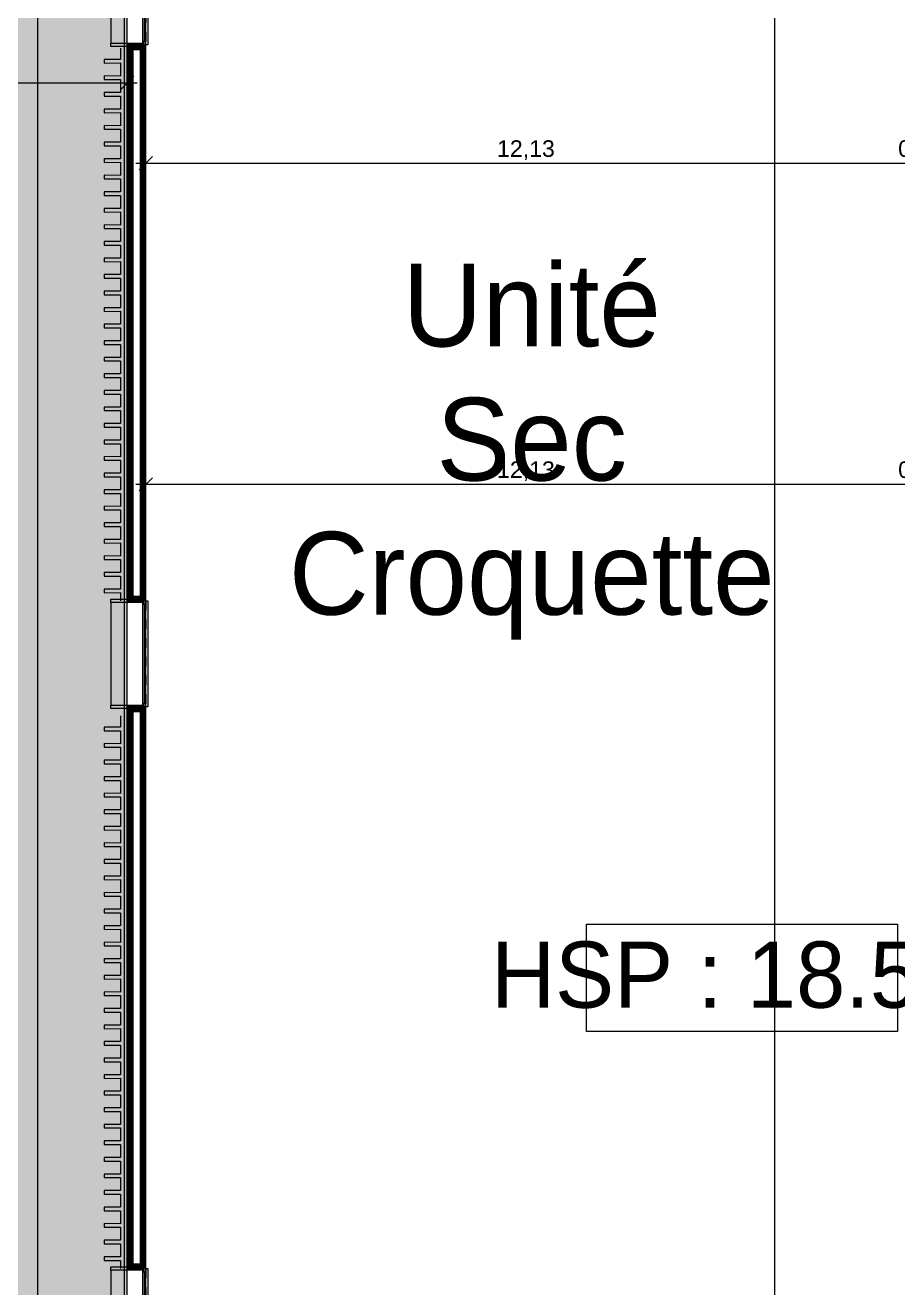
# Model space of a CAD drawing. Header units: millimetres. Extents: x -284281 to 1648660, y -821378 to -151356.
# Drawn here: x 161319 to 174504, y -224868 to -205799 of the extents above; entities that cross this region are included whole.
import ezdxf

# ---------------------------------------------------------------- set-up
doc = ezdxf.new("R2010")
doc.units = ezdxf.units.MM
doc.header["$MEASUREMENT"] = 0
doc.set_wipeout_variables(frame=1)
doc.linetypes.add('Traits', pattern=[282.222223, 141.111112, -141.111112])
doc.linetypes.add('Wipeout_Contour', pattern=[1000, 0, -1000])
for name, color, linetype in [('Cotations - 1_100', 7, 'Continuous'), ('Fenêtres ARCHICAD', 7, 'Continuous'), ('Hachure', 7, 'Continuous'), ('Marques - Coupes', 7, 'Continuous'), ('Sols_ Dalles', 7, 'Continuous')]:
    doc.layers.add(name, color=color, linetype=linetype)
doc.styles.add('STYLE_GENERE_1', font='AGENCYR.TTF')
doc.styles.add('STYLE_GENERE_2', font='arial.ttf')
doc.dimstyles.new('STYLE_GENERE__1', dxfattribs={"dimtxt": 250, "dimasz": 190, "dimexe": 0.18, "dimexo": 0.0625, "dimgap": 0, "dimtad": 1, "dimtih": 1, "dimtoh": 1, "dimlfac": 0.001, "dimzin": 0, "dimdsep": 46, "dimtxsty": 'STYLE_GENERE_2', "dimblk": 'ARROWHEAD_6', "dimblk1": 'ARROWHEAD_6', "dimblk2": 'ARROWHEAD_6', "dimcen": 0.09, "dimse1": 1, "dimse2": 1, "dimclrd": 7, "dimclre": 7, "dimclrt": 7, "dimazin": 0, "dimtfac": 1, "dimtdec": 4, "dimtmove": 0, "dimatfit": 3, "dimfxl": 1, "dimtolj": 1, "dimtzin": 0, "dimarcsym": 0})
pattern_1 = [(45, (0, 175), (-55.68466, 55.68466), [0, -52.5, 0, -78.75]), (110, (175, 175), (74.000794, 26.934086), [0, -38.5, 0, -66.5])]
pattern_2 = [(45, (0, 0), (-7.0710678, 7.0710678), [])]

# ---------------------------------------------------------------- blocks, each defined once
blk = doc.blocks.new('Fenêtre 25_2')
at = {"layer": 'Fenêtres ARCHICAD', "color": 7, "linetype": 'Continuous', "lineweight": 5}
for p, q in [((-775, 480), (-825, 480)), ((-825, 480), (-825, 230)), ((-775, 480), (775, 480)), ((-775, 230), (-775, 480)), ((825, 480), (775, 480)), ((775, 480), (775, 230)), ((825, 230), (825, 480)), ((-825, 230), (-775, 230)), ((-825, 230), (-800, 230)), ((-825, 230), (-800, 230)), ((-775, 230), (-800, 230)), ((-800, 230), (-800, 0)), ((-800, 215), (-800, 230)), ((-800, 215), (-800, 230)), ((-800, 145), (-800, 215)), ((-800, 145), (-800, 215)), ((-800, 145), (-800, 215)), ((-800, 145), (-800, 215)), ((-775, 0), (-775, 230)), ((800, 230), (775, 230)), ((775, 230), (775, 0)), ((775, 230), (825, 230)), ((800, 0), (800, 230)), ((800, 215), (800, 230)), ((800, 215), (800, 230)), ((800, 230), (825, 230)), ((800, 230), (825, 230)), ((800, 145), (800, 215)), ((800, 145), (800, 215)), ((800, 145), (800, 215)), ((800, 145), (800, 215)), ((-800, 0), (-775, 0)), ((775, 0), (800, 0)), ((-800, -20), (800, -20)), ((-800, -50), (-800, -83)), ((-800, -83), (800, -83)), ((800, -83), (800, -50))]:
    blk.add_line(p, q, dxfattribs=at)
at = {"layer": 'Fenêtres ARCHICAD', "color": 7, "linetype": 'Traits', "lineweight": 5}
blk.add_line((-800, -50), (800, -50), dxfattribs=at)
at = {"color": 254, "linetype": 'Wipeout_Contour', "lineweight": 0, "ltscale": 3003.33026}
blk.add_wipeout([(-750, 0), (-750, -50), (750, -50), (750, 0)], dxfattribs=at).dxf.layer = 'Fenêtres ARCHICAD'
at = {"layer": 'Fenêtres ARCHICAD', "color": 7, "linetype": 'Continuous', "lineweight": 5}
for p, q in [((-800, 35), (-800, 145)), ((-800, 35), (-800, 145)), ((-800, 35), (-800, 145)), ((-800, 35), (-800, 145)), ((-800, 0), (-800, 35)), ((-800, 0), (-800, 35)), ((-800, 0), (-750, 0)), ((-800, -35), (-800, 0)), ((-800, -35), (-800, 0)), ((-750, 0), (-750, -50)), ((-750, 0), (750, 0)), ((750, -50), (750, 0)), ((750, 0), (800, 0)), ((800, 35), (800, 145)), ((800, 35), (800, 145)), ((800, 35), (800, 145)), ((800, 35), (800, 145)), ((800, 0), (800, 35)), ((800, 0), (800, 35)), ((800, -35), (800, 0)), ((800, -35), (800, 0)), ((-800, -50), (-800, -35)), ((-800, -50), (-800, -35)), ((-750, -50), (-800, -50)), ((-750, -25), (750, -25)), ((750, -50), (-750, -50)), ((800, -50), (750, -50)), ((800, -50), (800, -35)), ((800, -50), (800, -35))]:
    blk.add_line(p, q, dxfattribs=at)
blk = doc.blocks.new('Mur_10_1', base_point=(162861, -188434))
at = {"color": 254, "linetype": 'Wipeout_Contour', "lineweight": 0, "ltscale": 1063997.120412292}
blk.add_wipeout([(162861, -206093), (162861, -214493), (162876, -214493), (162876, -206093)], dxfattribs=at)
at = {"color": 254, "linetype": 'Wipeout_Contour', "lineweight": 0, "ltscale": 1096028.775217232}
blk.add_wipeout([(162861, -216093), (162861, -224578), (162876, -224578), (162876, -216093)], dxfattribs=at)
at = {"linetype": 'Continuous', "lineweight": 5, "true_color": 0x5f5f5f}
h = blk.add_hatch(dxfattribs=at)
h.set_pattern_fill('ENDUIT_0001', color=251, style=0, pattern_type=2)
h.set_pattern_definition(pattern_1)
h.paths.add_polyline_path([(162861, -206093), (162861, -214493), (162876, -214493), (162876, -206093)])
h = blk.add_hatch(dxfattribs=at)
h.set_pattern_fill('ENDUIT_0001', color=251, style=0, pattern_type=2)
h.set_pattern_definition(pattern_1)
h.paths.add_polyline_path([(162861, -216093), (162861, -224578), (162876, -224578), (162876, -216093)])
at = {"color": 254, "linetype": 'Wipeout_Contour', "lineweight": 0, "ltscale": 1064100.41706033}
blk.add_wipeout([(162876, -206093), (162876, -214493), (162946, -214423), (162946, -206163)], dxfattribs=at)
at = {"color": 254, "linetype": 'Wipeout_Contour', "lineweight": 0, "ltscale": 1096129.092013961}
blk.add_wipeout([(162876, -216093), (162876, -224578), (162946, -224508), (162946, -216163)], dxfattribs=at)
at = {"linetype": 'Continuous', "lineweight": 5, "true_color": 0x5f5f5f}
h = blk.add_hatch(dxfattribs=at)
h.set_pattern_fill('BRIQUES_TERRE_CUITE__INT_97', color=251, style=0, pattern_type=2)
h.set_pattern_definition(pattern_2)
h.paths.add_polyline_path([(162876, -206093), (162876, -214493), (162946, -214423), (162946, -206163)])
h = blk.add_hatch(dxfattribs=at)
h.set_pattern_fill('BRIQUES_TERRE_CUITE__INT_97', color=251, style=0, pattern_type=2)
h.set_pattern_definition(pattern_2)
h.paths.add_polyline_path([(162876, -216093), (162876, -224578), (162946, -224508), (162946, -216163)])
at = {"color": 254, "linetype": 'Wipeout_Contour', "lineweight": 0, "ltscale": 1064320.134519588}
blk.add_wipeout([(163056, -206163), (162946, -206163), (162946, -214423), (163056, -214423)], dxfattribs=at)
at = {"color": 254, "linetype": 'Wipeout_Contour', "lineweight": 0, "ltscale": 1096342.428802718}
blk.add_wipeout([(163056, -216163), (162946, -216163), (162946, -224508), (163056, -224508)], dxfattribs=at)
at = {"color": 254, "linetype": 'Wipeout_Contour', "lineweight": 0, "ltscale": 1064646.576658}
blk.add_wipeout([(163126, -206093), (163126, -214493), (163141, -214493), (163141, -206093)], dxfattribs=at)
at = {"color": 254, "linetype": 'Wipeout_Contour', "lineweight": 0, "ltscale": 1096659.261926532}
blk.add_wipeout([(163141, -216093), (163126, -216093), (163126, -224578), (163141, -224578)], dxfattribs=at)
at = {"linetype": 'Continuous', "lineweight": 5, "true_color": 0x5f5f5f}
h = blk.add_hatch(dxfattribs=at)
h.set_pattern_fill('ENDUIT_0001', color=251, style=0, pattern_type=2)
h.set_pattern_definition(pattern_1)
h.paths.add_polyline_path([(163126, -206093), (163126, -214493), (163141, -214493), (163141, -206093)])
h = blk.add_hatch(dxfattribs=at)
h.set_pattern_fill('ENDUIT_0001', color=251, style=0, pattern_type=2)
h.set_pattern_definition(pattern_1)
h.paths.add_polyline_path([(163141, -216093), (163126, -216093), (163126, -224578), (163141, -224578)])
at = {"color": 254, "linetype": 'Wipeout_Contour', "lineweight": 0, "ltscale": 1064542.379782943}
blk.add_wipeout([(163056, -206093), (163056, -214493), (163126, -214493), (163126, -206093)], dxfattribs=at)
at = {"color": 254, "linetype": 'Wipeout_Contour', "lineweight": 0, "ltscale": 1096558.107327785}
blk.add_wipeout([(163126, -216093), (163056, -216093), (163056, -224578), (163126, -224578)], dxfattribs=at)
at = {"linetype": 'Continuous', "lineweight": 5, "true_color": 0x5f5f5f}
h = blk.add_hatch(dxfattribs=at)
h.set_pattern_fill('BRIQUES_TERRE_CUITE__INT_97', color=251, style=0, pattern_type=2)
h.set_pattern_definition(pattern_2)
h.paths.add_polyline_path([(163056, -206093), (163056, -214493), (163126, -214493), (163126, -206093)])
h = blk.add_hatch(dxfattribs=at)
h.set_pattern_fill('BRIQUES_TERRE_CUITE__INT_97', color=251, style=0, pattern_type=2)
h.set_pattern_definition(pattern_2)
h.paths.add_polyline_path([(163126, -216093), (163056, -216093), (163056, -224578), (163126, -224578)])
at = {"color": 254, "linetype": 'Wipeout_Contour', "lineweight": 0, "ltscale": 1051110.309514878}
blk.add_wipeout([(162946, -206163), (163056, -206163), (163056, -206093), (162876, -206093)], dxfattribs=at)
at = {"color": 254, "linetype": 'Wipeout_Contour', "lineweight": 0, "ltscale": 1077445.351106508}
blk.add_wipeout([(162946, -214423), (162876, -214493), (163056, -214493), (163056, -214423)], dxfattribs=at)
at = {"color": 254, "linetype": 'Wipeout_Contour', "lineweight": 0, "ltscale": 1082771.305386866}
blk.add_wipeout([(162946, -216163), (163056, -216163), (163056, -216093), (162876, -216093)], dxfattribs=at)
at = {"color": 254, "linetype": 'Wipeout_Contour', "lineweight": 0, "ltscale": 1109831.339893944}
blk.add_wipeout([(162946, -224508), (162876, -224578), (163056, -224578), (163056, -224508)], dxfattribs=at)
at = {"linetype": 'Continuous', "lineweight": 5, "true_color": 0x5f5f5f}
h = blk.add_hatch(dxfattribs=at)
h.set_pattern_fill('BRIQUES_TERRE_CUITE__INT_97', color=251, style=0, pattern_type=2)
h.set_pattern_definition(pattern_2)
h.paths.add_polyline_path([(162946, -206163), (163056, -206163), (163056, -206093), (162876, -206093)])
h = blk.add_hatch(dxfattribs=at)
h.set_pattern_fill('BRIQUES_TERRE_CUITE__INT_97', color=251, style=0, pattern_type=2)
h.set_pattern_definition(pattern_2)
h.paths.add_polyline_path([(162946, -214423), (162876, -214493), (163056, -214493), (163056, -214423)])
h = blk.add_hatch(dxfattribs=at)
h.set_pattern_fill('BRIQUES_TERRE_CUITE__INT_97', color=251, style=0, pattern_type=2)
h.set_pattern_definition(pattern_2)
h.paths.add_polyline_path([(162946, -216163), (163056, -216163), (163056, -216093), (162876, -216093)])
h = blk.add_hatch(dxfattribs=at)
h.set_pattern_fill('BRIQUES_TERRE_CUITE__INT_97', color=251, style=0, pattern_type=2)
h.set_pattern_definition(pattern_2)
h.paths.add_polyline_path([(162946, -224508), (162876, -224578), (163056, -224578), (163056, -224508)])
at = {"color": 7, "linetype": 'Continuous', "lineweight": 5}
for p, q in [((162861, -206093), (162861, -206118)), ((162876, -206093), (162861, -206093)), ((162876, -206093), (162876, -214493)), ((162946, -206093), (162876, -206093)), ((162946, -206093), (162876, -206093)), ((163056, -206093), (162946, -206093)), ((163056, -206093), (162946, -206093)), ((163091, -206093), (163056, -206093)), ((163126, -206093), (163091, -206093)), ((163126, -214493), (163126, -206093)), ((163141, -206093), (163126, -206093)), ((162946, -206163), (162946, -214423)), ((162946, -206163), (163056, -206163)), ((163056, -206163), (163056, -214423)), ((162861, -214468), (162861, -214493)), ((162876, -214493), (162861, -214493)), ((162946, -214493), (162876, -214493)), ((162946, -214493), (162876, -214493)), ((162946, -214423), (163056, -214423)), ((163056, -214493), (162946, -214493)), ((163056, -214493), (162946, -214493)), ((163091, -214493), (163056, -214493)), ((163126, -214493), (163091, -214493)), ((163141, -214493), (163126, -214493)), ((162861, -216093), (162861, -216118)), ((162876, -216093), (162861, -216093)), ((162876, -216093), (162876, -224578)), ((162946, -216093), (162876, -216093)), ((162946, -216093), (162876, -216093)), ((163056, -216093), (162946, -216093)), ((163056, -216093), (162946, -216093)), ((162946, -216163), (162946, -224508)), ((162946, -216163), (163056, -216163)), ((163091, -216093), (163056, -216093)), ((163056, -216163), (163056, -224508)), ((163126, -216093), (163091, -216093)), ((163126, -224578), (163126, -216093)), ((163141, -216093), (163126, -216093)), ((162861, -224553), (162861, -224578)), ((162876, -224578), (162861, -224578)), ((162946, -224578), (162876, -224578)), ((162946, -224578), (162876, -224578)), ((162946, -224508), (163056, -224508)), ((163056, -224578), (162946, -224578)), ((163056, -224578), (162946, -224578)), ((163091, -224578), (163056, -224578)), ((163126, -224578), (163091, -224578)), ((163141, -224578), (163126, -224578))]:
    blk.add_line(p, q, dxfattribs=at)
at = {"color": 7, "linetype": 'Continuous', "lineweight": 5, "flags": 128}
for points in [[(162861, -206093), (162861, -214493)], [(163141, -214493), (163141, -206093)], [(162861, -216093), (162861, -224578)], [(163141, -224578), (163141, -216093)]]:
    blk.add_lwpolyline(points, dxfattribs=at)
at = {"layer": 'Fenêtres ARCHICAD', "color": 7, "linetype": 'Continuous', "lineweight": 5, "xscale": -1, "zscale": 1000, "rotation": 89.99999999999993}
for p in [(163091, -205293), (163091, -215293), (163091, -225378)]:
    blk.add_blockref('Fenêtre 25_2', p, dxfattribs=at)
blk = doc.blocks.new('Tôle profilée 25')
at = {"color": 7, "linetype": 'Continuous', "lineweight": 5}
for p, q in [((0, 8347.3), (0, 8176.5)), ((-250, 8177.5), (-250, 8150)), ((0, 8176.5), (-250, 8177.5)), ((-250, 8150), (-250, 8122.5)), ((-250, 8122.5), (0, 8123.5)), ((0, 8123.5), (0, 7926.5)), ((-250, 7927.5), (-250, 7900)), ((0, 7926.5), (-250, 7927.5)), ((-250, 7900), (-250, 7872.5)), ((-250, 7872.5), (0, 7873.5)), ((0, 7873.5), (0, 7676.5)), ((-250, 7677.5), (-250, 7650)), ((0, 7676.5), (-250, 7677.5)), ((-250, 7650), (-250, 7622.5)), ((-250, 7622.5), (0, 7623.5)), ((0, 7623.5), (0, 7426.5)), ((-250, 7427.5), (-250, 7400)), ((0, 7426.5), (-250, 7427.5)), ((-250, 7400), (-250, 7372.5)), ((-250, 7372.5), (0, 7373.5)), ((0, 7373.5), (0, 7176.5)), ((-250, 7177.5), (-250, 7150)), ((0, 7176.5), (-250, 7177.5)), ((-250, 7150), (-250, 7122.5)), ((-250, 7122.5), (0, 7123.5)), ((0, 7123.5), (0, 6926.5)), ((-250, 6927.5), (-250, 6900)), ((0, 6926.5), (-250, 6927.5)), ((-250, 6900), (-250, 6872.5)), ((-250, 6872.5), (0, 6873.5)), ((0, 6873.5), (0, 6676.5)), ((-250, 6677.5), (-250, 6650)), ((0, 6676.5), (-250, 6677.5)), ((-250, 6650), (-250, 6622.5)), ((-250, 6622.5), (0, 6623.5)), ((0, 6623.5), (0, 6426.5)), ((-250, 6427.5), (-250, 6400)), ((0, 6426.5), (-250, 6427.5)), ((-250, 6400), (-250, 6372.5)), ((-250, 6372.5), (0, 6373.5)), ((0, 6373.5), (0, 6176.5)), ((-250, 6177.5), (-250, 6150)), ((0, 6176.5), (-250, 6177.5)), ((-250, 6150), (-250, 6122.5)), ((-250, 6122.5), (0, 6123.5)), ((0, 6123.5), (0, 5926.5)), ((-250, 5927.5), (-250, 5900)), ((0, 5926.5), (-250, 5927.5)), ((-250, 5900), (-250, 5872.5)), ((-250, 5872.5), (0, 5873.5)), ((0, 5873.5), (0, 5676.5)), ((-250, 5677.5), (-250, 5650)), ((0, 5676.5), (-250, 5677.5)), ((-250, 5650), (-250, 5622.5)), ((-250, 5622.5), (0, 5623.5)), ((0, 5623.5), (0, 5426.5)), ((-250, 5427.5), (-250, 5400)), ((0, 5426.5), (-250, 5427.5)), ((-250, 5400), (-250, 5372.5)), ((-250, 5372.5), (0, 5373.5)), ((0, 5373.5), (0, 5176.5)), ((-250, 5177.5), (-250, 5150)), ((0, 5176.5), (-250, 5177.5)), ((-250, 5150), (-250, 5122.5)), ((-250, 5122.5), (0, 5123.5)), ((0, 5123.5), (0, 4926.5)), ((-250, 4927.5), (-250, 4900)), ((0, 4926.5), (-250, 4927.5)), ((-250, 4900), (-250, 4872.5)), ((-250, 4872.5), (0, 4873.5)), ((0, 4873.5), (0, 4676.5)), ((-250, 4677.5), (-250, 4650)), ((0, 4676.5), (-250, 4677.5)), ((-250, 4650), (-250, 4622.5)), ((-250, 4622.5), (0, 4623.5)), ((0, 4623.5), (0, 4426.5)), ((-250, 4427.5), (-250, 4400)), ((0, 4426.5), (-250, 4427.5)), ((-250, 4400), (-250, 4372.5)), ((-250, 4372.5), (0, 4373.5)), ((0, 4373.5), (0, 4176.5)), ((-250, 4177.5), (-250, 4150)), ((0, 4176.5), (-250, 4177.5)), ((-250, 4150), (-250, 4122.5)), ((-250, 4122.5), (0, 4123.5)), ((0, 4123.5), (0, 3926.5)), ((-250, 3927.5), (-250, 3900)), ((0, 3926.5), (-250, 3927.5)), ((-250, 3900), (-250, 3872.5)), ((-250, 3872.5), (0, 3873.5)), ((0, 3873.5), (0, 3676.5)), ((-250, 3677.5), (-250, 3650)), ((0, 3676.5), (-250, 3677.5)), ((-250, 3650), (-250, 3622.5)), ((-250, 3622.5), (0, 3623.5)), ((0, 3623.5), (0, 3426.5)), ((-250, 3427.5), (-250, 3400)), ((0, 3426.5), (-250, 3427.5)), ((-250, 3400), (-250, 3372.5)), ((-250, 3372.5), (0, 3373.5)), ((0, 3373.5), (0, 3176.5)), ((-250, 3177.5), (-250, 3150)), ((0, 3176.5), (-250, 3177.5)), ((-250, 3150), (-250, 3122.5)), ((-250, 3122.5), (0, 3123.5)), ((0, 3123.5), (0, 2926.5)), ((-250, 2927.5), (-250, 2900)), ((0, 2926.5), (-250, 2927.5)), ((-250, 2900), (-250, 2872.5)), ((-250, 2872.5), (0, 2873.5)), ((0, 2873.5), (0, 2676.5)), ((-250, 2677.5), (-250, 2650)), ((0, 2676.5), (-250, 2677.5)), ((-250, 2650), (-250, 2622.5)), ((-250, 2622.5), (0, 2623.5)), ((0, 2623.5), (0, 2426.5)), ((-250, 2427.5), (-250, 2400)), ((0, 2426.5), (-250, 2427.5)), ((-250, 2400), (-250, 2372.5)), ((-250, 2372.5), (0, 2373.5)), ((0, 2373.5), (0, 2176.5)), ((-250, 2177.5), (-250, 2150)), ((0, 2176.5), (-250, 2177.5)), ((-250, 2150), (-250, 2122.5)), ((-250, 2122.5), (0, 2123.5)), ((0, 2123.5), (0, 1926.5)), ((-250, 1927.5), (-250, 1900)), ((0, 1926.5), (-250, 1927.5)), ((-250, 1900), (-250, 1872.5)), ((-250, 1872.5), (0, 1873.5)), ((0, 1873.5), (0, 1676.5)), ((-250, 1677.5), (-250, 1650)), ((0, 1676.5), (-250, 1677.5)), ((-250, 1650), (-250, 1622.5)), ((-250, 1622.5), (0, 1623.5)), ((0, 1623.5), (0, 1426.5)), ((-250, 1427.5), (-250, 1400)), ((0, 1426.5), (-250, 1427.5)), ((-250, 1400), (-250, 1372.5)), ((-250, 1372.5), (0, 1373.5)), ((0, 1373.5), (0, 1176.5)), ((-250, 1177.5), (-250, 1150)), ((0, 1176.5), (-250, 1177.5)), ((-250, 1150), (-250, 1122.5)), ((-250, 1122.5), (0, 1123.5)), ((0, 1123.5), (0, 926.5)), ((-250, 927.5), (-250, 900)), ((0, 926.5), (-250, 927.5)), ((-250, 900), (-250, 872.5)), ((-250, 872.5), (0, 873.5)), ((0, 873.5), (0, 676.5)), ((-250, 677.5), (-250, 650)), ((0, 676.5), (-250, 677.5)), ((-250, 650), (-250, 622.5)), ((-250, 622.5), (0, 623.5)), ((0, 623.5), (0, 426.5)), ((-250, 427.5), (-250, 400)), ((0, 426.5), (-250, 427.5)), ((-250, 400), (-250, 372.5)), ((-250, 372.5), (0, 373.5)), ((0, 373.5), (0, 176.5)), ((-250, 177.5), (-250, 150)), ((0, 176.5), (-250, 177.5)), ((-250, 150), (-250, 122.5)), ((-250, 122.5), (0, 123.5)), ((0, 123.5), (0, 0))]:
    blk.add_line(p, q, dxfattribs=at)
blk = doc.blocks.new('*D493')
at = {"layer": 'Cotations - 1_100', "color": 7, "linetype": 'Continuous', "lineweight": 5, "transparency": 16777216}
for p, q in [((163241, -207783), (163041, -207983)), ((163141, -208070), (163141, -207695)), ((175175, -207983), (175375, -207783)), ((175275, -208070), (175275, -207695)), ((162991, -207883), (163141, -207883)), ((163141, -207883), (175275, -207883))]:
    blk.add_line(p, q, dxfattribs=at)
at = {"layer": 'Cotations - 1_100', "color": 7, "lineweight": 5, "transparency": 16777216, "char_height": 250, "attachment_point": 7, "style": 'STYLE_GENERE_2'}
for s, insert in [('\\A1;{\\pql;\\fArial|b0|i0|c0|p38;12,13}', (168448, -207833)), ('\\A1;{\\pql;\\fArial|b0|i0|c0|p38;0,10}', (174510, -207833))]:
    blk.add_mtext(s, dxfattribs=dict(at, insert=insert))
blk = doc.blocks.new('ARROWHEAD_6')
at = {"color": 0, "linetype": 'Continuous', "lineweight": 0}
for p, q in [((0, 0), (-1, 0)), ((-0.5, -0.5), (0.5, 0.5))]:
    blk.add_line(p, q, dxfattribs=at)
blk = doc.blocks.new('*D507')
at = {"layer": 'Cotations - 1_100', "color": 7, "linetype": 'Continuous', "lineweight": 5, "transparency": 16777216}
for p, q in [((163141, -212920), (163141, -212545)), ((175275, -212920), (175275, -212545)), ((162991, -212733), (163141, -212733)), ((163241, -212633), (163041, -212833)), ((163141, -212733), (175275, -212733)), ((175175, -212833), (175375, -212633))]:
    blk.add_line(p, q, dxfattribs=at)
at = {"layer": 'Cotations - 1_100', "color": 7, "lineweight": 5, "transparency": 16777216, "char_height": 250, "attachment_point": 7, "style": 'STYLE_GENERE_2'}
for s, insert in [('\\A1;{\\pql;\\fArial|b0|i0|c0|p38;12,13}', (168448, -212683)), ('\\A1;{\\pql;\\fArial|b0|i0|c0|p38;0,10}', (174510, -212683))]:
    blk.add_mtext(s, dxfattribs=dict(at, insert=insert))
blk = doc.blocks.new('*D539')
at = {"layer": 'Cotations - 1_100', "color": 7, "linetype": 'Continuous', "lineweight": 5, "transparency": 16777216}
for p, q in [((152844, -206857), (152844, -206482)), ((162861, -206855), (162861, -206480)), ((152694, -206669), (152844, -206669)), ((152944, -206569), (152744, -206769)), ((152844, -206669), (162861, -206668)), ((162761, -206768), (162961, -206568)), ((162861, -206668), (163011, -206668))]:
    blk.add_line(p, q, dxfattribs=at)
at = {"layer": 'Cotations - 1_100', "color": 7, "lineweight": 5, "transparency": 16777216, "insert": (157425, -206619), "char_height": 250, "attachment_point": 7, "rotation": 0.0109, "style": 'STYLE_GENERE_2'}
blk.add_mtext('\\A1;{\\pql;\\fArial|b0|i0|c0|p38;10,02}', dxfattribs=at)
blk = doc.blocks.new('Plan de coupe_1_1', base_point=(172644, -165306))
at = {"layer": 'Marques - Coupes', "color": 7, "linetype": 'Continuous', "lineweight": 5}
blk.add_line((172644, -165556), (172644, -266659), dxfattribs=at)

msp = doc.modelspace()

# ---------------------------------------------------------------- hatches: boundary and pattern name
at = {"linetype": 'Continuous', "lineweight": 0, "true_color": 0x6f6f6f}
h = msp.add_hatch(color=8, dxfattribs=at)
h.paths.add_polyline_path([(141848.4421, -295062.57111), (269220.82107, -293826.86817), (269220.82107, -270902.73426), (268763.04853, -270902.73426), (254213.59981, -271040.57524), (254213.59981, -163437.63526), (153156.19977, -163437.63526), (153156.19977, -271040.57524), (153182.9625, -271040.57014), (153183.14559, -272000.51417, -0.4094273642), (149183.68145, -275935.04226), (141848.4421, -275935.04226)])
h.paths.add_polyline_path([(158435.58359, -260639.95299), (155145.58359, -260639.95299), (155145.58359, -248364.9528), (155145.58359, -243089.97435), (155145.58359, -242189.97435), (158435.58359, -242189.97435)], flags=0)
h.paths.add_polyline_path([(161503.43335, -171995.57011), (161503.43335, -193810.57122), (161503.43335, -230015.57011), (161503.43335, -260810.57129), (196775.04197, -260810.57129), (196775.04197, -222495.57011), (186955.54197, -222495.57011), (186955.54197, -218295.57011), (196754.55038, -218295.57011), (196754.55038, -208495.57004), (196754.55038, -204495.57011), (193355.54197, -204495.57011), (193355.54197, -195161.53481), (195576.03357, -195161.53481), (195576.03357, -189810.57129), (217850.06795, -189810.57129), (217850.06795, -262266.88531), (245610.04479, -262266.88531), (245610.04479, -253395.57129), (245626.03357, -253395.57129), (246426.03357, -253395.57129), (247826.03357, -253395.57129), (247826.03357, -248005.57129), (247826.03357, -246605.57129), (245626.03357, -246605.57129), (245610.04479, -246605.57129), (245610.04479, -171995.57011), (212806.27958, -171995.57011)], flags=0)
h.paths.add_polyline_path([(162737.04244, -269433.91257, -0.0903186603), (162858.77258, -268727.62319, -0.2014487277), (163912.63869, -267592.73981, -0.1042114453), (164718.00561, -267415.05524), (165317.97869, -267409.37112, -0.1040446075), (166125.35422, -267571.24421, -0.2382554567), (167284.25653, -268953.31764, -0.0551886218), (167336.83602, -269390.33428), (167338.93075, -269611.43843), (167351.04633, -270890.26697), (167092.5827, -271892.76052, -0.2679491924), (165370.08316, -272909.1243), (164770.11009, -272914.80843, -0.1937174639), (163379.25202, -272370.18517, -0.0705687558), (163028.66346, -271931.26196, -0.1316524976), (162751.25276, -270933.84526)], flags=0)
h.paths.add_polyline_path([(175327.75206, -275599.00212, -0.4157910988), (173316.98603, -273599.0311), (173316.98603, -273452.05237), (173330.48786, -267377.82411, -0.3805567013), (175316.98603, -265609.82626), (175394.71409, -265609.82626), (175394.71409, -270609.82626), (190394.71409, -270609.82626), (190394.71409, -265609.82626), (195356.19118, -265609.82626, -0.4142135624), (196856.19118, -267109.82626), (196856.19118, -273660.69924, -0.3455016121), (195137.28541, -275433.43196)], flags=0)
h.paths.add_polyline_path([(205510.09252, -271504.08297, -0.1344739343), (205230.94767, -270484.93746), (205230.94767, -268984.93746, -0.4142135624), (207230.94767, -266984.93746), (207830.94767, -266984.93746, -0.4142135624), (209830.94767, -268984.93746), (209830.94767, -270484.93746, -0.1288203455), (209574.03043, -271465.58136, -0.2709362909), (207830.94767, -272484.93746), (207230.94767, -272484.93746, -0.2649799965)], flags=0)
h.paths.add_polyline_path([(217862.68721, -273329.32486), (217869.94938, -267730.33623, -0.0985615086), (218100.71805, -266943.72092), (218117.68082, -266951.54513, -0.2588490016), (219955.479, -265605.82722), (219953.14148, -265587.29374), (220637.56856, -265587.29374), (220637.56856, -265687.29374), (220637.56856, -270687.29374), (250537.56856, -270687.29374), (250537.56856, -265687.29374), (252208.00356, -265687.29374), (254186.29382, -265687.29374), (254186.29382, -267687.29374), (254186.29382, -271062.25464, 0.001345761), (254186.3228, -271073.02067), (254197.20856, -273095.23292, -0.4142135624), (252208.00356, -275105.96997), (243484.53401, -275105.96997, -0.0051889555), (243431.43827, -275116.10287), (235447.992, -275196.19066), (220071.01237, -275253.23979, -0.3865533313), (217873.0891, -273475.38502, -0.0251892193)], flags=0)
at = {"layer": 'Sols_ Dalles', "linetype": 'Continuous', "lineweight": 0, "true_color": 0x2e271c}
msp.add_hatch(color=250, dxfattribs=at).paths.add_polyline_path([(161503.43335, -171995.57011), (161503.43335, -230015.57011), (161503.43335, -260810.57129), (196775.04197, -260810.57129), (196775.04197, -260795.57129), (196775.04197, -258649.98223), (196775.04197, -258010.55782), (196775.04197, -222495.57011), (186955.54197, -222495.57011), (186955.54197, -218295.57011), (196754.55038, -218295.57011), (196754.55038, -204495.57011), (193355.54197, -204495.57011), (193355.54197, -195161.53481), (195576.03357, -195161.53481), (195576.03357, -189810.57129), (217805.54197, -189810.57129), (217805.54197, -253395.57011), (217805.54197, -253415.57129), (219205.54197, -253415.57129), (219205.54197, -253395.57011), (219205.54197, -188410.57129), (191955.54197, -188410.57129), (191955.54197, -190035.07573), (194140.4759, -190023.06089), (194160.9675, -193749.51998), (191976.03357, -193761.53481), (191955.54197, -200380.57011), (191955.54197, -205895.57011), (195354.55038, -205895.57011), (195354.55038, -216895.57011), (185555.54197, -216895.57011), (185555.54197, -223895.57011), (195354.55038, -223895.57011), (195354.55038, -258649.98223), (195354.55038, -259410.57129), (163990.22193, -259410.57129), (162860.68142, -259410.57129), (162860.68142, -231415.57011), (162860.68142, -173395.57011), (244226.03357, -173395.57011), (244226.03357, -248005.57129), (245626.03357, -248005.57129), (246426.03357, -248005.57129), (246426.03357, -251817.03038), (245610.04479, -251817.03038), (244211.03357, -251817.03038), (244211.03357, -253395.57129), (246426.03357, -253395.57129), (247826.03357, -253395.57129), (247826.03357, -248005.57129), (247826.03357, -246605.57129), (245626.03357, -246605.57129), (245626.03357, -171995.57011)])

# ---------------------------------------------------------------- linework, layer by layer
at = {"layer": 'Hachure', "color": 7, "linetype": 'Continuous', "lineweight": 5, "flags": 128}
msp.add_lwpolyline([(169801.22187, -219375.58898), (174499.02021, -219375.58898), (174499.02021, -220997.21398), (169801.22187, -220997.21398)], close=True, dxfattribs=at)
at = {"layer": 'Sols_ Dalles', "color": 250, "linetype": 'Continuous', "lineweight": 5, "true_color": 0x1f1f1f}
for points in [[(245626.03357, -253415.57129), (245626.03357, -171995.57011), (161503.43335, -171995.57011), (161503.43335, -230015.57011), (161503.43335, -260810.57129)], [(162860.68142, -259410.57129), (162860.68142, -231415.57011), (162860.68142, -173395.57011), (244226.03357, -173395.57011), (244226.03357, -253415.57129)]]:
    msp.add_lwpolyline(points, dxfattribs=at)
at = {"layer": 'Sols_ Dalles', "color": 7, "linetype": 'Continuous', "lineweight": 5, "flags": 128}
msp.add_lwpolyline([(162820.43422, -188437.17603), (177875.54197, -188437.17603), (177875.54197, -231395.57011), (162820.43422, -231395.57011)], close=True, dxfattribs=at)

# ---------------------------------------------------------------- block references
at = {"layer": 'Marques - Coupes', "color": 7, "lineweight": 5}
msp.add_blockref('Plan de coupe_1_1', (172643.74121, -165305.96839), dxfattribs=at)

# ---------------------------------------------------------------- texts
at = {"layer": 'Hachure', "color": 250, "linetype": 'Continuous', "lineweight": 5, "true_color": 0x1f1f1f, "insert": (168972.50437, -212239.23069), "char_height": 1250, "width": 6453.0446543, "attachment_point": 5, "line_spacing_factor": 0.972106, "style": 'STYLE_GENERE_1'}
msp.add_mtext('\\A1;{\\pqc;\\fAgency FB|b0|i0|c0|p34;Unité Sec Croquette}', dxfattribs=at)
at = {"layer": 'Hachure', "color": 250, "linetype": 'Continuous', "lineweight": 5, "true_color": 0x1f1f1f, "insert": (172150.12104, -220145.85925), "char_height": 1000, "attachment_point": 5, "style": 'STYLE_GENERE_1'}
msp.add_mtext('\\A1;{\\pqc;\\fAgency FB|b0|i0|c0|p34;HSP\\fAgency FB|b0|i0|c0|p34; \\fAgency FB|b0|i0|c0|p34;:\\fAgency FB|b0|i0|c0|p34; 1\\fAgency FB|b0|i0|c0|p34;8.\\fAgency FB|b0|i0|c0|p34;5\\fAgency FB|b0|i0|c0|p34;m}', dxfattribs=at)

# ---------------------------------------------------------------- next in the draw order: block references
at = {"color": 7, "lineweight": 5}
msp.add_blockref('Mur_10_1', (162860.68142, -188433.9971), dxfattribs=at)

# ---------------------------------------------------------------- next in the draw order: hatches: boundary and pattern name
at = {"linetype": 'Continuous', "lineweight": 0, "true_color": 0xa7a7a7}
msp.add_hatch(color=253, dxfattribs=at).paths.add_polyline_path([(152844.11304, -211296.51849, 1), (162844.11304, -211296.51849, 1)])

# ---------------------------------------------------------------- next in the draw order: block references
at = {"color": 7, "linetype": 'Continuous', "lineweight": 5, "zscale": 1000}
for p in [(162760.68142, -214492.54765), (162760.68142, -224577.55622)]:
    msp.add_blockref('Tôle profilée 25', p, dxfattribs=at)

# ---------------------------------------------------------------- next in the draw order: dimensions: what is measured, and where the dimension line sits
at = {"layer": 'Cotations - 1_100', "color": 7, "linetype": 'Continuous', "lineweight": 5}
dim = msp.add_linear_dim(base=(162860.7911, -206667.55393), p1=(152846.03191, -217732.6345), p2=(162860.68142, -206092.54765), angle=0.010928484, dimstyle='STYLE_GENERE__1', dxfattribs=at)
dim.commit()
dim.dimension.update_dxf_attribs({"geometry": '*D539', "text_midpoint": (157844.89551, -206493.51065), "dimtype": 160, "text_rotation": 0.010928484})
for base, p1, p2, picture, middle in [((175275.27865, -207882.70572), (163140.68142, -206092.54765), (175275.27865, -208811.57652), '*D493', (168867.97999, -207707.70572)), ((175275.27865, -212732.89423), (163140.68142, -214492.54765), (175275.27865, -213870.77251), '*D507', (168867.97999, -212557.89423))]:
    dim = msp.add_linear_dim(base=base, p1=p1, p2=p2, dimstyle='STYLE_GENERE__1', dxfattribs=at)
    dim.commit()
    dim.dimension.update_dxf_attribs({"geometry": picture, "text_midpoint": middle, "dimtype": 160})

doc.saveas('drawing.dxf')
